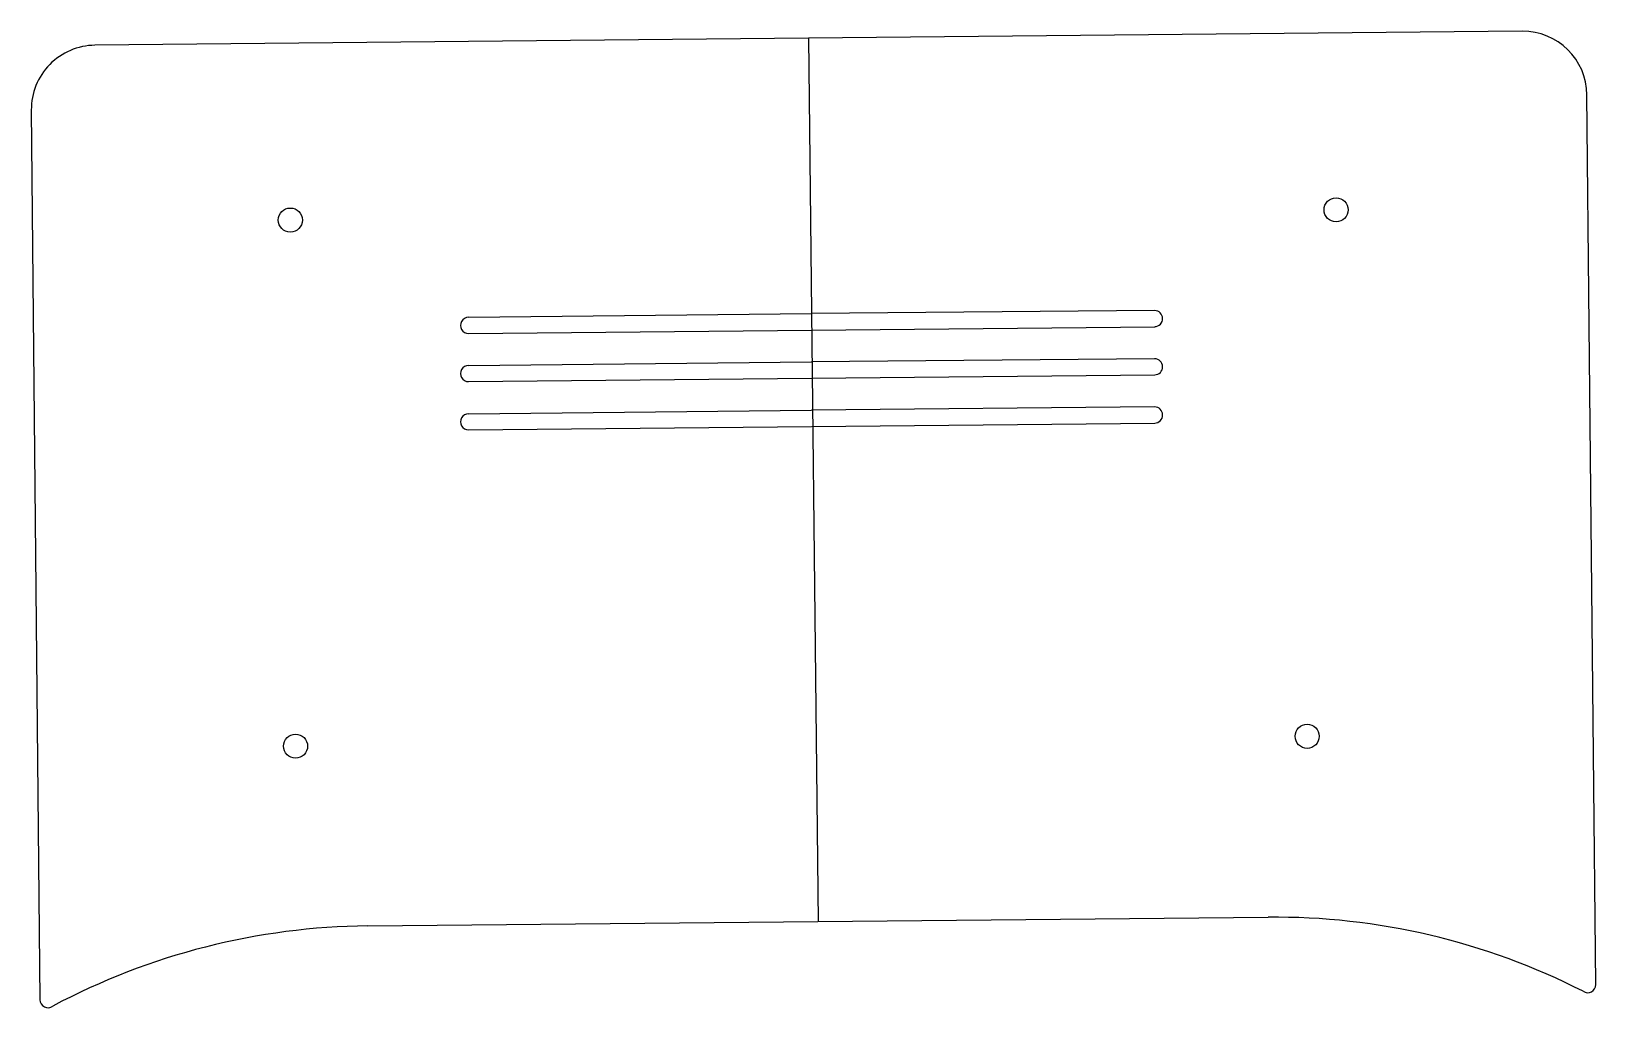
# Model space of a CAD drawing. Header units: millimetres. Extents: x 549 to 744, y 824 to 946.
import ezdxf

# ---------------------------------------------------------------- set-up
doc = ezdxf.new("R2010")
doc.units = ezdxf.units.MM
doc.layers.get('0').update_dxf_attribs({"linetype": 'CONTINUOUS'})

msp = doc.modelspace()

# ---------------------------------------------------------------- linework, layer by layer
for p, q in [((734.99, 945.77), (557.24, 944.03)), ((646.12, 944.9), (647.3, 834.94)), ((744.16, 827.09), (743.07, 937.85)), ((549.32, 935.96), (550.4, 825.2)), ((603.76, 910.16), (646.48, 910.62)), ((689.21, 911), (646.48, 910.62)), ((603.78, 908.16), (689.23, 908.99)), ((603.76, 904.16), (646.48, 904.62)), ((689.21, 905), (646.48, 904.62)), ((603.78, 902.16), (689.23, 902.99)), ((603.76, 898.16), (646.48, 898.62)), ((689.21, 899), (646.48, 898.62)), ((603.78, 896.16), (689.23, 896.99)), ((591.24, 834.39), (703.36, 835.48))]:
    msp.add_line(p, q)
for centre in [(581.58, 922.27), (711.82, 923.54), (708.22, 858), (582.23, 856.77)]:
    msp.add_circle(centre, 1.5)
for centre, radius, start, end in [((735.07, 937.77), 8, 0.5609, 90.5593), ((557.32, 936.03), 8, 90.5593, 180.5609), ((603.77, 909.16), 1, 90.5059, 270.7239), ((689.22, 910), 1, -89.4407, 90.5593), ((603.77, 903.16), 1, 90.5059, 270.7239), ((689.22, 904), 1, -89.4407, 90.5593), ((689.22, 898), 1, -89.4407, 90.5593), ((603.77, 897.16), 1, 90.5059, 270.7239), ((592.07, 748.99), 85.41, 90.5593, 117.986), ((704.18, 750.96), 84.52, 62.9801, 90.5593), ((743.16, 827.08), 1, -125.1529, 0.5609), ((551.4, 825.21), 1, 180.5609, 306.2626)]:
    msp.add_arc(centre, radius, start, end)

doc.saveas('drawing.dxf')
